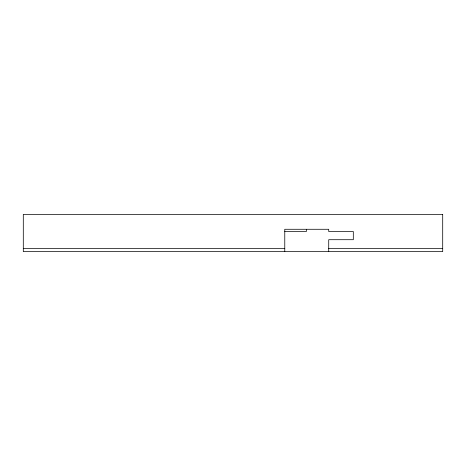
<?xml version="1.0" encoding="UTF-8"?>
<svg xmlns="http://www.w3.org/2000/svg" width="466" height="466" viewBox="0 0 466 466"><rect width="100%" height="100%" fill="white"/><g stroke="black" fill="none" stroke-linecap="round" stroke-linejoin="round"><path stroke-width="0.7" d="M284.749 231.509L306.378 231.509L306.378 229.371M23.3 248.646L284.773 248.646M328.722 248.646L442.7 248.646M328.722 251.623L328.722 239.705L353.31 239.705L353.31 231.509L328.722 231.509L328.722 229.278L284.773 229.278L284.773 251.623M442.7 214.377L23.3 214.377L23.3 251.623L442.7 251.623L442.7 214.377"/></g></svg>
